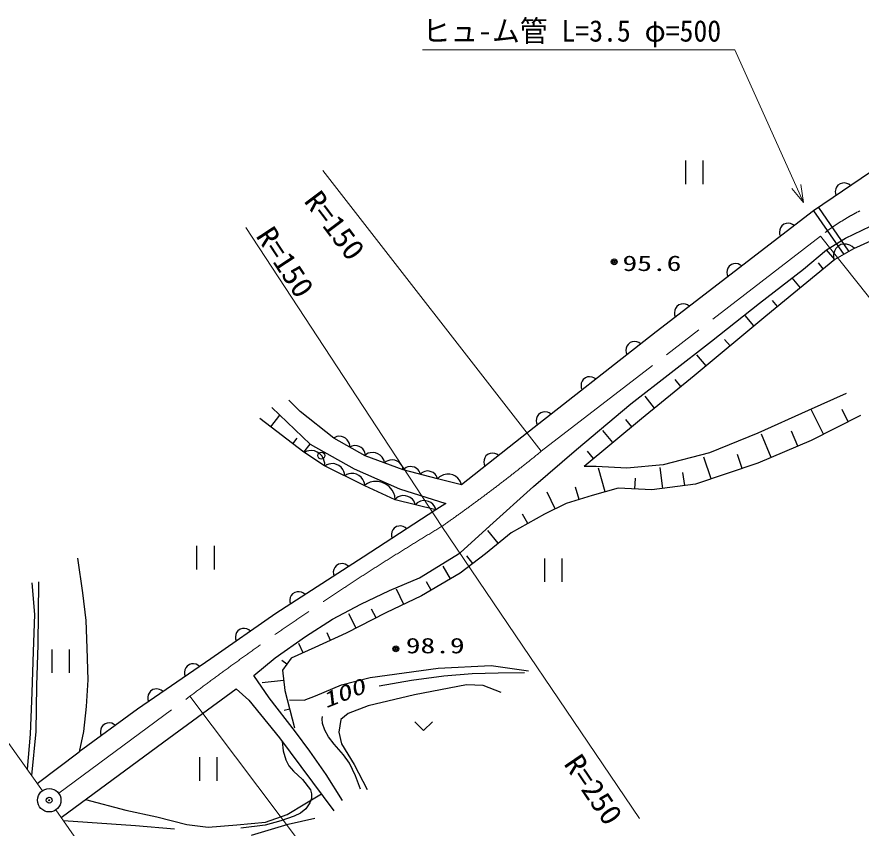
# Model space of a CAD drawing. Units: millimetres, scale not verified. Extents: x 40000 to 680000, y 20000 to 380000.
# Drawn here: x 277486 to 349625, y 262956 to 332247 of the extents above; entities that cross this region are included whole.
import ezdxf
from ezdxf.enums import TextEntityAlignment as Align

# ---------------------------------------------------------------- set-up
doc = ezdxf.new("R2010")
doc.units = ezdxf.units.MM
doc.header["$LTSCALE"] = 1000
doc.header["$PDMODE"] = 32
doc.header["$PDSIZE"] = 500
doc.linetypes.add('CHAIN', pattern=[18.5, 12, -1.5, 3.5, -1.5])
for name, color, linetype, lineweight in [('M-BGD', 7, 'Continuous', 25), ('M-BMK', 2, 'CHAIN', 13), ('M-BMK-SRVR', 3, 'Continuous', 25), ('M-STR-HTXT', 7, 'Continuous', 13)]:
    doc.layers.add(name, color=color, linetype=linetype, lineweight=lineweight)
doc.layers.add('M-OTRS', color=6, linetype='Continuous')
doc.styles.add('ＭＳ ゴシック', font='')
doc.styles.get('ＭＳ ゴシック').set_extended_font_data('MS Gothic')

msp = doc.modelspace()

# ---------------------------------------------------------------- linework, layer by layer
at = {"layer": 'M-BGD'}
for p, q in [((355697, 322591), (345562, 315684)), ((334606, 319968), (334606, 317968)), ((336126, 317968), (336126, 319968)), ((347454, 317554), (347414, 317345)), ((347527, 317713), (347454, 317554)), ((347642, 317864), (347527, 317713)), ((347840, 317999), (347642, 317864)), ((348023, 318050), (347840, 317999)), ((348197, 318061), (348023, 318050)), ((348406, 318021), (348197, 318061)), ((348565, 317948), (348406, 318021)), ((348716, 317833), (348565, 317948)), ((347414, 317345), (347424, 317171)), ((347424, 317171), (347476, 316988)), ((345973, 315968), (348549, 312246)), ((345562, 315684), (332101, 305355)), ((345562, 315684), (348138, 311961)), ((343030, 314535), (342840, 314389)), ((343210, 314597), (343030, 314535)), ((343383, 314617), (343210, 314597)), ((343594, 314589), (343383, 314617)), ((343757, 314525), (343594, 314589)), ((342669, 314069), (342642, 313859)), ((342642, 313859), (342662, 313685)), ((342734, 314232), (342669, 314069)), ((342840, 314389), (342734, 314232)), ((343914, 314419), (343757, 314525)), ((348303, 313356), (350434, 314378)), ((352237, 313917), (348975, 312426)), ((342662, 313685), (342724, 313506)), ((346659, 312352), (348303, 313356)), ((347454, 312451), (347337, 312249)), ((348975, 312426), (347370, 311535)), ((347625, 312637), (347454, 312451)), ((347905, 312792), (347625, 312637)), ((348153, 312839), (347905, 312792)), ((348386, 312831), (348153, 312839)), ((348658, 312753), (348386, 312831)), ((348860, 312637), (348658, 312753)), ((349047, 312466), (348860, 312637)), ((344702, 310702), (346659, 312352)), ((347370, 311535), (346659, 312352)), ((347260, 311977), (347252, 311744)), ((347252, 311744), (347298, 311495)), ((347337, 312249), (347260, 311977)), ((338353, 310946), (338246, 310789)), ((338543, 311092), (338353, 310946)), ((338722, 311154), (338543, 311092)), ((338896, 311174), (338722, 311154)), ((339107, 311146), (338896, 311174)), ((339269, 311082), (339107, 311146)), ((339426, 310976), (339269, 311082)), ((347370, 311535), (341496, 306698)), ((346391, 310729), (345978, 311230)), ((338182, 310626), (338155, 310416)), ((338155, 310416), (338174, 310242)), ((338174, 310242), (338236, 310063)), ((338246, 310789), (338182, 310626)), ((340940, 307784), (344702, 310702)), ((344433, 309116), (343729, 309972)), ((333759, 307346), (333695, 307183)), ((333866, 307503), (333759, 307346)), ((334056, 307649), (333866, 307503)), ((334235, 307711), (334056, 307649)), ((334409, 307731), (334235, 307711)), ((334619, 307703), (334409, 307731)), ((334782, 307639), (334619, 307703)), ((334939, 307533), (334782, 307639)), ((336833, 304560), (340940, 307784)), ((342475, 307504), (342043, 308029)), ((333695, 307183), (333667, 306973)), ((333667, 306973), (333687, 306799)), ((333687, 306799), (333749, 306620)), ((341496, 306698), (335347, 301584)), ((340471, 305846), (339725, 306743)), ((332101, 305355), (320633, 296355)), ((330074, 304488), (329895, 304425)), ((329955, 299186), (336833, 304560)), ((330247, 304510), (330074, 304488)), ((330458, 304485), (330247, 304510)), ((330621, 304422), (330458, 304485)), ((338422, 304141), (337959, 304698)), ((329539, 303955), (329514, 303744)), ((329514, 303744), (329536, 303570)), ((329602, 304118), (329539, 303955)), ((329706, 304276), (329602, 304118)), ((329895, 304425), (329706, 304276)), ((330779, 304318), (330621, 304422)), ((329536, 303570), (329599, 303392)), ((336372, 302437), (335574, 303395)), ((335347, 301584), (330855, 297922)), ((325717, 300955), (325691, 300744)), ((325779, 301118), (325717, 300955)), ((325884, 301276), (325779, 301118)), ((326072, 301424), (325884, 301276)), ((326251, 301488), (326072, 301424)), ((326425, 301510), (326251, 301488)), ((326635, 301485), (326425, 301510)), ((326799, 301422), (326635, 301485)), ((326957, 301318), (326799, 301422)), ((334224, 300669), (333740, 301261)), ((325691, 300744), (325713, 300570)), ((325713, 300570), (325777, 300392)), ((301679, 298553), (300720, 299512)), ((331978, 298838), (331163, 299837)), ((348337, 300068), (345090, 298617)), ((299258, 298893), (302547, 295761)), ((325310, 295309), (329955, 299186)), ((346420, 296596), (345345, 298711)), ((348527, 297667), (348000, 298705)), ((301998, 295075), (298253, 297934)), ((299189, 297219), (299958, 298227)), ((304557, 296263), (301679, 298553)), ((321894, 297954), (321869, 297744)), ((321957, 298118), (321894, 297954)), ((322061, 298276), (321957, 298118)), ((322250, 298424), (322061, 298276)), ((322429, 298488), (322250, 298424)), ((322602, 298510), (322429, 298488)), ((322813, 298485), (322602, 298510)), ((322976, 298422), (322813, 298485)), ((323135, 298318), (322976, 298422)), ((345090, 298617), (340805, 296683)), ((349581, 298203), (345366, 296061)), ((321869, 297744), (321891, 297570)), ((321891, 297570), (321955, 297392)), ((330855, 297922), (325949, 293849)), ((330037, 297243), (329534, 297849)), ((328402, 295886), (327544, 296919)), ((340805, 296683), (336659, 295024)), ((341946, 294609), (341103, 296595)), ((344226, 295577), (343685, 296851)), ((301062, 295790), (301429, 296271)), ((304709, 296362), (304547, 296269)), ((307252, 294756), (304557, 296263)), ((304839, 296399), (304709, 296362)), ((304998, 296420), (304839, 296399)), ((305212, 296410), (304998, 296420)), ((305396, 296344), (305212, 296410)), ((305563, 296250), (305396, 296344)), ((305715, 296129), (305563, 296250)), ((305836, 295951), (305715, 296129)), ((305901, 295805), (305836, 295951)), ((305938, 295674), (305901, 295805)), ((320633, 296355), (315476, 292289)), ((345366, 296061), (340805, 294126)), ((301998, 295075), (302547, 295761)), ((303780, 293888), (301998, 295075)), ((302254, 295157), (302033, 295052)), ((302429, 295192), (302254, 295157)), ((302639, 295204), (302429, 295192)), ((302547, 295761), (306293, 293639)), ((302918, 295169), (302639, 295204)), ((303151, 295064), (302918, 295169)), ((303361, 294924), (303151, 295064)), ((305943, 295488), (305938, 295674)), ((306095, 295575), (305943, 295488)), ((306218, 295609), (306095, 295575)), ((306366, 295629), (306218, 295609)), ((306567, 295620), (306366, 295629)), ((306739, 295558), (306567, 295620)), ((306896, 295471), (306739, 295558)), ((307039, 295357), (306896, 295471)), ((307152, 295190), (307039, 295357)), ((307212, 295053), (307152, 295190)), ((307247, 294931), (307212, 295053)), ((321625, 292123), (325310, 295309)), ((326767, 294528), (326240, 295162)), ((303547, 294750), (303361, 294924)), ((303687, 294505), (303547, 294750)), ((303757, 294307), (303687, 294505)), ((307373, 294903), (307210, 294771)), ((307252, 294756), (307247, 294931)), ((310496, 293568), (307252, 294756)), ((307511, 294968), (307373, 294903)), ((307684, 295019), (307511, 294968)), ((307924, 295047), (307684, 295019)), ((308139, 295006), (307924, 295047)), ((308342, 294932), (308139, 295006)), ((308532, 294824), (308342, 294932)), ((308698, 294648), (308532, 294824)), ((308796, 294497), (308698, 294648)), ((308860, 294359), (308796, 294497)), ((308900, 294152), (308860, 294359)), ((309185, 294338), (309054, 294277)), ((309348, 294387), (309185, 294338)), ((309574, 294412), (309348, 294387)), ((309778, 294374), (309574, 294412)), ((309969, 294304), (309778, 294374)), ((317404, 294420), (317379, 294209)), ((317466, 294584), (317404, 294420)), ((317570, 294742), (317466, 294584)), ((317759, 294891), (317570, 294742)), ((317937, 294955), (317759, 294891)), ((318111, 294977), (317937, 294955)), ((318322, 294952), (318111, 294977)), ((318485, 294890), (318322, 294952)), ((318644, 294786), (318485, 294890)), ((336659, 295024), (332721, 293988)), ((336815, 292778), (336183, 294649)), ((339475, 293677), (339069, 294881)), ((303792, 294132), (303757, 294307)), ((303780, 293888), (303792, 294132)), ((307207, 292197), (303780, 293888)), ((303985, 293998), (303799, 293878)), ((304138, 294050), (303985, 293998)), ((304325, 294085), (304138, 294050)), ((304579, 294087), (304325, 294085)), ((304801, 294020), (304579, 294087)), ((305005, 293919), (304801, 294020)), ((305193, 293784), (305005, 293919)), ((305347, 293581), (305193, 293784)), ((306293, 293639), (310177, 291949)), ((309054, 294277), (308900, 294152)), ((310149, 294202), (309969, 294304)), ((310305, 294036), (310149, 294202)), ((310398, 293893), (310305, 294036)), ((310459, 293763), (310398, 293893)), ((310496, 293568), (310459, 293763)), ((310646, 293683), (310521, 293561)), ((310756, 293747), (310646, 293683)), ((310895, 293803), (310756, 293747)), ((311092, 293844), (310895, 293803)), ((311274, 293827), (311092, 293844)), ((311448, 293781), (311274, 293827)), ((311614, 293705), (311448, 293781)), ((311765, 293572), (311614, 293705)), ((317379, 294209), (317401, 294036)), ((317401, 294036), (317466, 293857)), ((326985, 293849), (325949, 293849)), ((329611, 293711), (326985, 293849)), ((327745, 291673), (327179, 293688)), ((332721, 293988), (329611, 293711)), ((332686, 291966), (332455, 293748)), ((340805, 294126), (335485, 292329)), ((305433, 293411), (305347, 293581)), ((305485, 293259), (305433, 293411)), ((305503, 293038), (305485, 293259)), ((305689, 293158), (305503, 293038)), ((305842, 293210), (305689, 293158)), ((306029, 293245), (305842, 293210)), ((306283, 293246), (306029, 293245)), ((306505, 293179), (306283, 293246)), ((306709, 293078), (306505, 293179)), ((306897, 292943), (306709, 293078)), ((307051, 292740), (306897, 292943)), ((313420, 292791), (310496, 293568)), ((311858, 293454), (311765, 293572)), ((311922, 293344), (311858, 293454)), ((311970, 293176), (311922, 293344)), ((312096, 293298), (311970, 293176)), ((312206, 293362), (312096, 293298)), ((312345, 293418), (312206, 293362)), ((312542, 293459), (312345, 293418)), ((312724, 293442), (312542, 293459)), ((312898, 293395), (312724, 293442)), ((313064, 293320), (312898, 293395)), ((313215, 293187), (313064, 293320)), ((313308, 293069), (313215, 293187)), ((313372, 292959), (313308, 293069)), ((313420, 292791), (313372, 292959)), ((313608, 292961), (313436, 292787)), ((313761, 293054), (313608, 292961)), ((313954, 293136), (313761, 293054)), ((314228, 293199), (313954, 293136)), ((314483, 293180), (314228, 293199)), ((314728, 293120), (314483, 293180)), ((314963, 293019), (314728, 293120)), ((315178, 292837), (314963, 293019)), ((334552, 292208), (334405, 293340)), ((307137, 292571), (307051, 292740)), ((307189, 292418), (307137, 292571)), ((307451, 292405), (307172, 292213)), ((307207, 292197), (307189, 292418)), ((309811, 291009), (307207, 292197)), ((307682, 292491), (307451, 292405)), ((307965, 292553), (307682, 292491)), ((308354, 292567), (307965, 292553)), ((308694, 292475), (308354, 292567)), ((309011, 292330), (308694, 292475)), ((309304, 292133), (309011, 292330)), ((315476, 292289), (313420, 292791)), ((315311, 292675), (315178, 292837)), ((315403, 292523), (315311, 292675)), ((315476, 292289), (315403, 292523)), ((330302, 291915), (330346, 292844)), ((335485, 292329), (331753, 291845)), ((309548, 291831), (309304, 292133)), ((309687, 291576), (309548, 291831)), ((309773, 291345), (309687, 291576)), ((310177, 291949), (314151, 290690)), ((317902, 288783), (321625, 292123)), ((323496, 290222), (322802, 291663)), ((325534, 291016), (325206, 292068)), ((328851, 291984), (326640, 291362)), ((331753, 291845), (328851, 291984)), ((309811, 291009), (309773, 291345)), ((309939, 291163), (309791, 291014)), ((313283, 290141), (309811, 291009)), ((310070, 291241), (309939, 291163)), ((310236, 291311), (310070, 291241)), ((310472, 291364), (310236, 291311)), ((310690, 291346), (310472, 291364)), ((310899, 291294), (310690, 291346)), ((311100, 291207), (310899, 291294)), ((311284, 291049), (311100, 291207)), ((311397, 290910), (311284, 291049)), ((311476, 290779), (311397, 290910)), ((311537, 290578), (311476, 290779)), ((311685, 290726), (311537, 290578)), ((311816, 290805), (311685, 290726)), ((311982, 290875), (311816, 290805)), ((312218, 290927), (311982, 290875)), ((312436, 290910), (312218, 290927)), ((312646, 290857), (312436, 290910)), ((312846, 290770), (312646, 290857)), ((313030, 290613), (312846, 290770)), ((326640, 291362), (324429, 290671)), ((313283, 290141), (307070, 286096)), ((313143, 290473), (313030, 290613)), ((313222, 290342), (313143, 290473)), ((313283, 290141), (313222, 290342)), ((314151, 290690), (313283, 290141)), ((324429, 290671), (322563, 289772)), ((322563, 289772), (319730, 288183)), ((321146, 288978), (320696, 289781)), ((309732, 288581), (309614, 288433)), ((309933, 288712), (309732, 288581)), ((310117, 288760), (309933, 288712)), ((310292, 288766), (310117, 288760)), ((310499, 288723), (310292, 288766)), ((310657, 288646), (310499, 288723)), ((310805, 288528), (310657, 288646)), ((315359, 286468), (317902, 288783)), ((309538, 288275), (309494, 288068)), ((309494, 288068), (309500, 287893)), ((309500, 287893), (309548, 287709)), ((309614, 288433), (309538, 288275)), ((319730, 288183), (317519, 286387)), ((318624, 287285), (317729, 288386)), ((292847, 287056), (292847, 285056)), ((294367, 285056), (294367, 287056)), ((311895, 284330), (315359, 286468)), ((282652, 286010), (283080, 283050)), ((307070, 286096), (299623, 281299)), ((317519, 286387), (315377, 284728)), ((316448, 285557), (315933, 286221)), ((322574, 285994), (322574, 283994)), ((324094, 283994), (324094, 285994)), ((304570, 285056), (304525, 284849)), ((304648, 285213), (304570, 285056)), ((304766, 285361), (304648, 285213)), ((304968, 285491), (304766, 285361)), ((305152, 285538), (304968, 285491)), ((305327, 285544), (305152, 285538)), ((305534, 285499), (305327, 285544)), ((305691, 285422), (305534, 285499)), ((305839, 285303), (305691, 285422)), ((314547, 284244), (313920, 285319)), ((304525, 284849), (304531, 284674)), ((304531, 284674), (304578, 284490)), ((309340, 283249), (311895, 284330)), ((315377, 284728), (312060, 282793)), ((278772, 283906), (279002, 281209)), ((279331, 284004), (279265, 278611)), ((312889, 283277), (312476, 283984)), ((283080, 283050), (283376, 280683)), ((300924, 282815), (300847, 282658)), ((301043, 282963), (300924, 282815)), ((301245, 283093), (301043, 282963)), ((301429, 283140), (301245, 283093)), ((301603, 283145), (301429, 283140)), ((301811, 283100), (301603, 283145)), ((301968, 283023), (301811, 283100)), ((302115, 282904), (301968, 283023)), ((306884, 282095), (309340, 283249)), ((312060, 282793), (309019, 281342)), ((310539, 282068), (309919, 283367)), ((300847, 282658), (300802, 282451)), ((300802, 282451), (300807, 282276)), ((300807, 282276), (300854, 282092)), ((304451, 280817), (306884, 282095)), ((309019, 281342), (305633, 279615)), ((308173, 280910), (307795, 281651)), ((279002, 281209), (278870, 278052)), ((283376, 280683), (283474, 278315)), ((299623, 281299), (294050, 277415)), ((302142, 279319), (304451, 280817)), ((306480, 280047), (305861, 281259)), ((296575, 279943), (296378, 279805)), ((296757, 279996), (296575, 279943)), ((296931, 280008), (296757, 279996)), ((297140, 279971), (296931, 280008)), ((297300, 279899), (297140, 279971)), ((297452, 279786), (297300, 279899)), ((296193, 279494), (296155, 279285)), ((296155, 279285), (296167, 279110)), ((296264, 279653), (296193, 279494)), ((296378, 279805), (296264, 279653)), ((299566, 277513), (302142, 279319)), ((305633, 279615), (302938, 278371)), ((304286, 278993), (303991, 279631)), ((279265, 278611), (279166, 275125)), ((296167, 279110), (296221, 278928)), ((301936, 277922), (301571, 278736)), ((278870, 278052), (278772, 274533)), ((280461, 278209), (280461, 276209)), ((281981, 276209), (281981, 278209)), ((283474, 278315), (283540, 275618)), ((302938, 278371), (300935, 277473)), ((294050, 277415), (287790, 273121)), ((297738, 276000), (299566, 277513)), ((300554, 276954), (300114, 277278)), ((300935, 277473), (300174, 276436)), ((291842, 276483), (291803, 276274)), ((291915, 276642), (291842, 276483)), ((292029, 276793), (291915, 276642)), ((292227, 276929), (292029, 276793)), ((292410, 276982), (292227, 276929)), ((292584, 276992), (292410, 276982)), ((292793, 276953), (292584, 276992)), ((292952, 276881), (292793, 276953)), ((293103, 276766), (292952, 276881)), ((300174, 276436), (300382, 274709)), ((307673, 275834), (313479, 276605)), ((313479, 276605), (318027, 276849)), ((318027, 276849), (321194, 276402)), ((283540, 275618), (283409, 273349)), ((291803, 276274), (291814, 276100)), ((291814, 276100), (291866, 275917)), ((299055, 274093), (297738, 276000)), ((300278, 275572), (298445, 275352)), ((305237, 275184), (307673, 275834)), ((279166, 275125), (279101, 271212)), ((290051, 270324), (296234, 274862)), ((296234, 274862), (297319, 273876)), ((303004, 274250), (305237, 275184)), ((315915, 275184), (311449, 274331)), ((317337, 275143), (315915, 275184)), ((318879, 274534), (317337, 275143)), ((278772, 274533), (278607, 270982)), ((288713, 274336), (288674, 274127)), ((288785, 274495), (288713, 274336)), ((288900, 274646), (288785, 274495)), ((289098, 274782), (288900, 274646)), ((289280, 274834), (289098, 274782)), ((289455, 274845), (289280, 274834)), ((289663, 274806), (289455, 274845)), ((289822, 274733), (289663, 274806)), ((289974, 274619), (289822, 274733)), ((300382, 274709), (301211, 271530)), ((302030, 273885), (303004, 274250)), ((311449, 274331), (307511, 273397)), ((288674, 274127), (288684, 273953)), ((288684, 273953), (288737, 273770)), ((297319, 273876), (299917, 270653)), ((301295, 271184), (299055, 274093)), ((300771, 273925), (302030, 273885)), ((287790, 273121), (282817, 269469)), ((283409, 273349), (283178, 271212)), ((300796, 273119), (300339, 273000)), ((305806, 272748), (305156, 272220)), ((307511, 273397), (305806, 272748)), ((305156, 272220), (304994, 271164)), ((311495, 272025), (312245, 271305)), ((312245, 271305), (312995, 272025)), ((284657, 271415), (284625, 271206)), ((284724, 271577), (284657, 271415)), ((284834, 271732), (284724, 271577)), ((285027, 271874), (284834, 271732)), ((285208, 271932), (285027, 271874)), ((285382, 271948), (285208, 271932)), ((285592, 271916), (285382, 271948)), ((285753, 271848), (285592, 271916)), ((285908, 271739), (285753, 271848)), ((278607, 270982), (278366, 267981)), ((279101, 271212), (278737, 267461)), ((283178, 271212), (282817, 269469)), ((284625, 271206), (284641, 271032)), ((284641, 271032), (284699, 270851)), ((299917, 270653), (304581, 264437)), ((302514, 269533), (301295, 271184)), ((304994, 271164), (305237, 270149)), ((281279, 263861), (290051, 270324)), ((305237, 270149), (306293, 268403)), ((279230, 266771), (282817, 269469)), ((303909, 267548), (302514, 269533)), ((293083, 269008), (293083, 267008)), ((294603, 267008), (294603, 269008)), ((306293, 268403), (307430, 266252)), ((305324, 265328), (303909, 267548)), ((302082, 265034), (303506, 265871)), ((283352, 265388), (286791, 264475)), ((300569, 264113), (302082, 265034)), ((286791, 264475), (289454, 263916)), ((298728, 263455), (300569, 264113)), ((281456, 263605), (287632, 263191)), ((289454, 263916), (292019, 263258)), ((296294, 263225), (298728, 263455)), ((300672, 263284), (302948, 263807)), ((287632, 263191), (290954, 262884)), ((292019, 263258), (293828, 263028)), ((293828, 263028), (296294, 263225)), ((297535, 262361), (300672, 263284))]:
    msp.add_line(p, q, dxfattribs=at)
for points in [[(308447, 275122), (311205, 275597), (313982, 275972), (316381, 276157), (318603, 276226), (320869, 276240)], [(306861, 266292), (306428, 267427), (305898, 268501), (305401, 269207), (304610, 270114), (304117, 270745), (303793, 271316), (303614, 271892), (303582, 272302), (303594, 272480)], [(300142, 270357), (300235, 269562), (300459, 268795), (300734, 268285), (301113, 267826), (301902, 267096), (302570, 266232), (302674, 265884), (302659, 265485), (302532, 265103), (302190, 264604), (301720, 264242), (301175, 263987), (300037, 263572), (298697, 263209), (296613, 262949)]]:
    msp.add_lwpolyline(points, dxfattribs=at)
for centre, radius in [((328528, 311319), 250), ((328528, 311319), 150), ((328528, 311319), 50), ((303508, 294772), 300), ((309866, 278270), 250), ((309866, 278270), 150), ((309866, 278270), 50)]:
    msp.add_circle(centre, radius, dxfattribs=at)
at = {"layer": 'M-BMK'}
for p, q in [((322294, 295141), (346158, 313527)), ((279671, 266152), (268665, 281571)), ((281057, 265933), (292271, 274216)), ((280823, 264517), (290477, 250617))]:
    msp.add_line(p, q, dxfattribs=at)
for centre, radius, start, end in [((358576, 297850), 20000, 78.2298, 128.38238), ((227725, 411574), 150000, 305.01926, 309.084), ((442588, 74454), 250000, 121.00693, 126.96085)]:
    msp.add_arc(centre, radius, start, end, dxfattribs=at)
at = {"layer": 'M-BMK-SRVR'}
for radius in [1000, 40]:
    msp.add_circle((280252, 265338), radius, dxfattribs=at)
at = {"layer": 'M-OTRS'}
msp.add_point((280252, 265338), dxfattribs=at)
at = {"layer": 'M-STR-HTXT'}
for p, q in [((338834, 329436), (312151, 329436)), ((344712, 316400), (338834, 329436)), ((303640, 319140), (322294, 295141)), ((344712, 316400), (343712, 317594)), ((344478, 317940), (344712, 316400)), ((313803, 288731), (297056, 314249)), ((346158, 313527), (359249, 297010)), ((330680, 263784), (313803, 288731)), ((292271, 274216), (310512, 250021))]:
    msp.add_line(p, q, dxfattribs=at)

# ---------------------------------------------------------------- texts
at = {"layer": 'M-BGD', "style": 'ＭＳ ゴシック', "width": 1.4}
for s, p in [('95.6', (329237, 310146)), ('98.9', (310718, 277490))]:
    msp.add_text(s, height=1320, dxfattribs=at).set_placement(p, align=Align.BOTTOM_LEFT)
at = {"layer": 'M-BGD', "style": 'ＭＳ ゴシック', "oblique": 15, "width": 1.4}
msp.add_text('100', height=1320, rotation=21.6, dxfattribs=at).set_placement((304030, 272803), align=Align.BOTTOM_LEFT)
at = {"layer": 'M-STR-HTXT', "style": 'ＭＳ ゴシック', "width": 0.95}
msp.add_text('ヒュ-ム管 L=3.5 φ=500', height=1833, dxfattribs=at).set_placement((312151, 329584), align=Align.BOTTOM_LEFT)
at = {"layer": 'M-STR-HTXT', "style": 'ＭＳ ゴシック', "width": 1.05}
for s, rotation, p in [('R=150', 307, (301508, 316168)), ('R=150', 303.3, (297394, 313234)), ('R=250', 304.2, (323703, 268132))]:
    msp.add_text(s, height=1833, rotation=rotation, dxfattribs=at).set_placement(p, align=Align.BOTTOM_LEFT)

doc.saveas('drawing.dxf')
